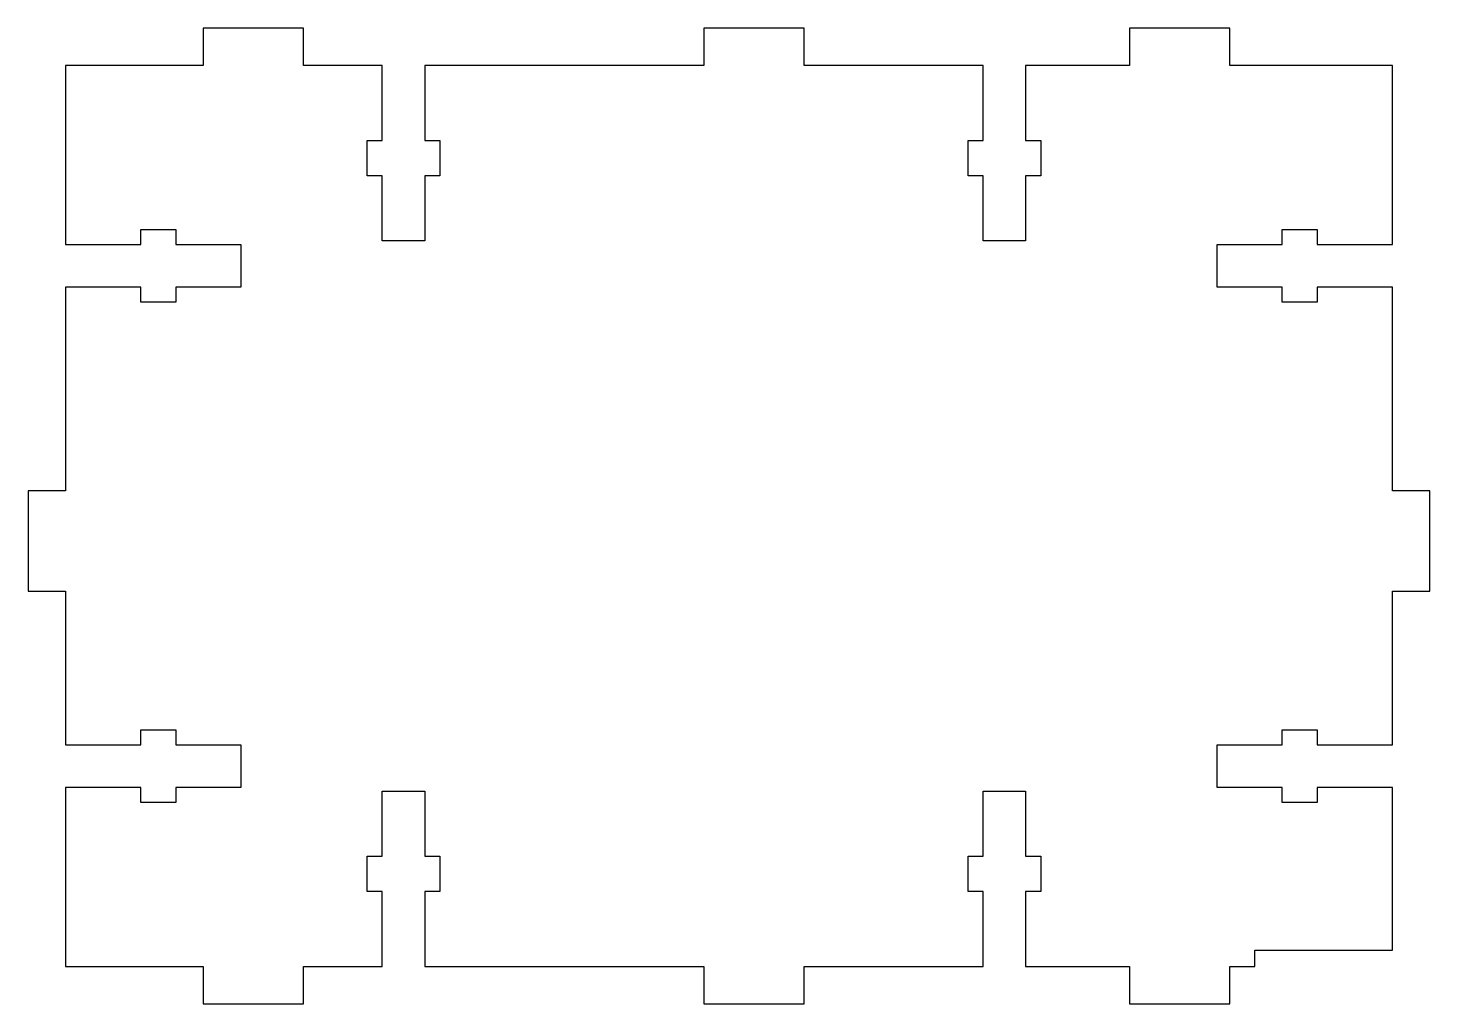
# Model space of a CAD drawing. Header units: metres. Extents: x 0 to 112, y 0 to 78.
import ezdxf

# ---------------------------------------------------------------- set-up
doc = ezdxf.new("R2010")
doc.units = ezdxf.units.M

msp = doc.modelspace()

# ---------------------------------------------------------------- linework, layer by layer
for p, q in [((22, 78), (14, 78)), ((14, 78), (14, 75)), ((22, 75), (22, 78)), ((62, 78), (54, 78)), ((54, 78), (54, 75)), ((62, 75), (62, 78)), ((96, 78), (88, 78)), ((88, 78), (88, 75)), ((96, 75), (96, 78)), ((14, 75), (3, 75)), ((3, 75), (3, 60.7)), ((28.3, 75), (22, 75)), ((28.3, 69), (28.3, 75)), ((54, 75), (31.7, 75)), ((31.7, 75), (31.7, 69)), ((76.3, 75), (62, 75)), ((76.3, 69), (76.3, 75)), ((88, 75), (79.7, 75)), ((79.7, 75), (79.7, 69)), ((109, 75), (96, 75)), ((109, 60.7), (109, 75)), ((27.1, 66.2), (27.1, 69)), ((27.1, 69), (28.3, 69)), ((31.7, 69), (32.9, 69)), ((32.9, 69), (32.9, 66.2)), ((75.1, 66.2), (75.1, 69)), ((75.1, 69), (76.3, 69)), ((79.7, 69), (80.9, 69)), ((80.9, 69), (80.9, 66.2)), ((28.3, 66.2), (27.1, 66.2)), ((28.3, 61), (28.3, 66.2)), ((32.9, 66.2), (31.7, 66.2)), ((31.7, 66.2), (31.7, 61)), ((76.3, 66.2), (75.1, 66.2)), ((76.3, 61), (76.3, 66.2)), ((80.9, 66.2), (79.7, 66.2)), ((79.7, 66.2), (79.7, 61)), ((9, 60.7), (9, 61.9)), ((9, 61.9), (11.8, 61.9)), ((11.8, 61.9), (11.8, 60.7)), ((100.2, 60.7), (100.2, 61.9)), ((100.2, 61.9), (103, 61.9)), ((103, 61.9), (103, 60.7)), ((3, 60.7), (9, 60.7)), ((11.8, 60.7), (17, 60.7)), ((17, 60.7), (17, 57.3)), ((31.7, 61), (28.3, 61)), ((79.7, 61), (76.3, 61)), ((95, 57.3), (95, 60.7)), ((95, 60.7), (100.2, 60.7)), ((103, 60.7), (109, 60.7)), ((9, 57.3), (3, 57.3)), ((3, 57.3), (3, 41)), ((9, 56.1), (9, 57.3)), ((17, 57.3), (11.8, 57.3)), ((11.8, 57.3), (11.8, 56.1)), ((100.2, 57.3), (95, 57.3)), ((100.2, 56.1), (100.2, 57.3)), ((109, 57.3), (103, 57.3)), ((103, 57.3), (103, 56.1)), ((109, 41), (109, 57.3)), ((11.8, 56.1), (9, 56.1)), ((103, 56.1), (100.2, 56.1)), ((3, 41), (0, 41)), ((0, 41), (0, 33)), ((112, 41), (109, 41)), ((112, 33), (112, 41)), ((0, 33), (3, 33)), ((3, 33), (3, 20.7)), ((109, 20.7), (109, 33)), ((109, 33), (112, 33)), ((9, 20.7), (9, 21.9)), ((9, 21.9), (11.8, 21.9)), ((11.8, 21.9), (11.8, 20.7)), ((100.2, 20.7), (100.2, 21.9)), ((100.2, 21.9), (103, 21.9)), ((103, 21.9), (103, 20.7)), ((3, 20.7), (9, 20.7)), ((11.8, 20.7), (17, 20.7)), ((17, 20.7), (17, 17.3)), ((95, 17.3), (95, 20.7)), ((95, 20.7), (100.2, 20.7)), ((103, 20.7), (109, 20.7)), ((9, 17.3), (3, 17.3)), ((3, 17.3), (3, 3)), ((9, 16.1), (9, 17.3)), ((17, 17.3), (11.8, 17.3)), ((11.8, 17.3), (11.8, 16.1)), ((28.3, 11.8), (28.3, 17)), ((28.3, 17), (31.7, 17)), ((31.7, 17), (31.7, 11.8)), ((76.3, 11.8), (76.3, 17)), ((76.3, 17), (79.7, 17)), ((79.7, 17), (79.7, 11.8)), ((100.2, 17.3), (95, 17.3)), ((100.2, 16.1), (100.2, 17.3)), ((109, 17.3), (103, 17.3)), ((103, 17.3), (103, 16.1)), ((109, 4.3), (109, 17.3)), ((11.8, 16.1), (9, 16.1)), ((103, 16.1), (100.2, 16.1)), ((27.1, 9), (27.1, 11.8)), ((27.1, 11.8), (28.3, 11.8)), ((31.7, 11.8), (32.9, 11.8)), ((32.9, 11.8), (32.9, 9)), ((75.1, 9), (75.1, 11.8)), ((75.1, 11.8), (76.3, 11.8)), ((79.7, 11.8), (80.9, 11.8)), ((80.9, 11.8), (80.9, 9)), ((28.3, 9), (27.1, 9)), ((28.3, 3), (28.3, 9)), ((32.9, 9), (31.7, 9)), ((31.7, 9), (31.7, 3)), ((76.3, 9), (75.1, 9)), ((76.3, 3), (76.3, 9)), ((80.9, 9), (79.7, 9)), ((79.7, 9), (79.7, 3)), ((98, 3), (98, 4.3)), ((98, 4.3), (109, 4.3)), ((3, 3), (14, 3)), ((14, 3), (14, 0)), ((22, 3), (28.3, 3)), ((22, 0), (22, 3)), ((31.7, 3), (54, 3)), ((54, 3), (54, 0)), ((62, 0), (62, 3)), ((62, 3), (76.3, 3)), ((79.7, 3), (88, 3)), ((88, 3), (88, 0)), ((96, 0), (96, 3)), ((96, 3), (98, 3)), ((14, 0), (22, 0)), ((54, 0), (62, 0)), ((88, 0), (96, 0))]:
    msp.add_line(p, q)

doc.saveas('drawing.dxf')
